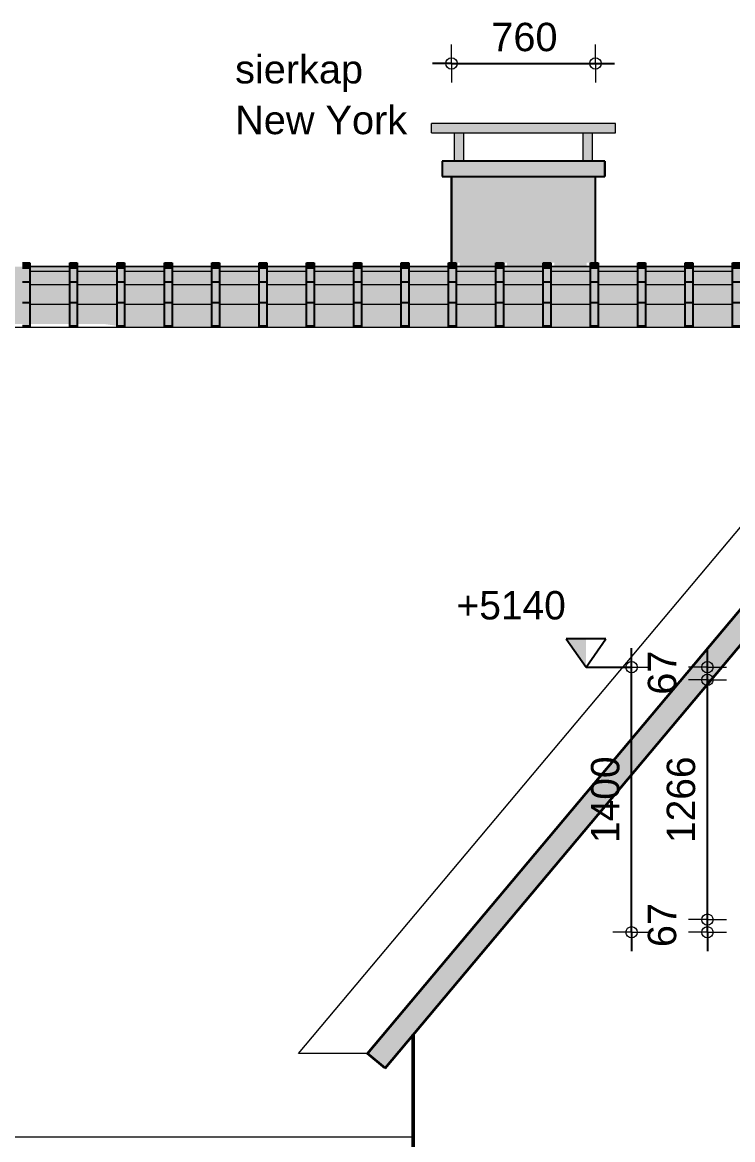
# Model space of a CAD drawing. Header units: millimetres. Extents: x -245 to 49755, y -245 to 41806.
# Drawn here: x 5527 to 7402, y 30835 to 33785 of the extents above; entities that cross this region are included whole.
import ezdxf

# ---------------------------------------------------------------- set-up
doc = ezdxf.new("R2010")
doc.units = ezdxf.units.MM
doc.linetypes.add('PUNKT2_S9', pattern=[1, 0, -1])
doc.layers.add('Standard', color=7, linetype='Continuous', lineweight=25)
doc.styles.add('ARIAL', font='arial.ttf')

msp = doc.modelspace()

# ---------------------------------------------------------------- hatches: boundary and pattern name
at = {"layer": 'Standard', "linetype": 'PUNKT2_S9', "lineweight": 25}
for color, points in [(250, [(8634.2, 33584.9), (6484.8, 31023.5), (6438.9, 31062.1), (8634.2, 33678.3)]), (8, [(5547.4, 33149.8), (5547.4, 33136.9), (5527.4, 33136.9), (5527.4, 33149.8)]), (8, [(5547.4, 33136.9), (5547.4, 33100), (5527.4, 33100), (5527.4, 33136.9)]), (8, [(5672.4, 33149.8), (5672.4, 33136.9), (5652.4, 33136.9), (5652.4, 33149.8)]), (8, [(5672.4, 33136.9), (5672.4, 33100), (5652.4, 33100), (5652.4, 33136.9)]), (8, [(5797.4, 33149.8), (5797.4, 33136.9), (5777.4, 33136.9), (5777.4, 33149.8)]), (8, [(5797.4, 33136.9), (5797.4, 33100), (5777.4, 33100), (5777.4, 33136.9)]), (8, [(5922.4, 33149.8), (5922.4, 33136.9), (5902.4, 33136.9), (5902.4, 33149.8)]), (8, [(5922.4, 33136.9), (5922.4, 33100), (5902.4, 33100), (5902.4, 33136.9)]), (8, [(6047.4, 33149.8), (6047.4, 33136.9), (6027.4, 33136.9), (6027.4, 33149.8)]), (8, [(6047.4, 33136.9), (6047.4, 33100), (6027.4, 33100), (6027.4, 33136.9)]), (8, [(6172.4, 33149.8), (6172.4, 33136.9), (6152.4, 33136.9), (6152.4, 33149.8)]), (8, [(6172.4, 33136.9), (6172.4, 33100), (6152.4, 33100), (6152.4, 33136.9)]), (8, [(6297.4, 33149.8), (6297.4, 33136.9), (6277.4, 33136.9), (6277.4, 33149.8)]), (8, [(6297.4, 33136.9), (6297.4, 33100), (6277.4, 33100), (6277.4, 33136.9)]), (8, [(6422.4, 33149.8), (6422.4, 33136.9), (6402.4, 33136.9), (6402.4, 33149.8)]), (8, [(6422.4, 33136.9), (6422.4, 33100), (6402.4, 33100), (6402.4, 33136.9)]), (8, [(6547.4, 33149.8), (6547.4, 33136.9), (6527.4, 33136.9), (6527.4, 33149.8)]), (8, [(6547.4, 33136.9), (6547.4, 33100), (6527.4, 33100), (6527.4, 33136.9)]), (8, [(6672.4, 33149.8), (6672.4, 33136.9), (6652.4, 33136.9), (6652.4, 33149.8)]), (8, [(6672.4, 33136.9), (6672.4, 33100), (6652.4, 33100), (6652.4, 33136.9)]), (8, [(6797.4, 33149.8), (6797.4, 33136.9), (6777.4, 33136.9), (6777.4, 33149.8)]), (8, [(6797.4, 33136.9), (6797.4, 33100), (6777.4, 33100), (6777.4, 33136.9)]), (8, [(6922.4, 33149.8), (6922.4, 33136.9), (6902.4, 33136.9), (6902.4, 33149.8)]), (8, [(6922.4, 33136.9), (6922.4, 33100), (6902.4, 33100), (6902.4, 33136.9)]), (8, [(7047.4, 33149.8), (7047.4, 33136.9), (7027.4, 33136.9), (7027.4, 33149.8)]), (8, [(7047.4, 33136.9), (7047.4, 33100), (7027.4, 33100), (7027.4, 33136.9)]), (8, [(7172.4, 33149.8), (7172.4, 33136.9), (7152.4, 33136.9), (7152.4, 33149.8)]), (8, [(7172.4, 33136.9), (7172.4, 33100), (7152.4, 33100), (7152.4, 33136.9)]), (8, [(7297.4, 33149.8), (7297.4, 33136.9), (7277.4, 33136.9), (7277.4, 33149.8)]), (8, [(7297.4, 33136.9), (7297.4, 33100), (7277.4, 33100), (7277.4, 33136.9)]), (8, [(7422.4, 33149.8), (7422.4, 33136.9), (7402.4, 33136.9), (7402.4, 33149.8)]), (8, [(7422.4, 33136.9), (7422.4, 33100), (7402.4, 33100), (7402.4, 33136.9)]), (8, [(5547.4, 33100), (5547.4, 33044.9), (5527.4, 33044.9), (5527.4, 33100)]), (8, [(5672.4, 33100), (5672.4, 33044.9), (5652.4, 33044.9), (5652.4, 33100)]), (8, [(5797.4, 33100), (5797.4, 33044.9), (5777.4, 33044.9), (5777.4, 33100)]), (8, [(5922.4, 33100), (5922.4, 33044.9), (5902.4, 33044.9), (5902.4, 33100)]), (8, [(6047.4, 33100), (6047.4, 33044.9), (6027.4, 33044.9), (6027.4, 33100)]), (8, [(6172.4, 33100), (6172.4, 33044.9), (6152.4, 33044.9), (6152.4, 33100)]), (8, [(6297.4, 33100), (6297.4, 33044.9), (6277.4, 33044.9), (6277.4, 33100)]), (8, [(6422.4, 33100), (6422.4, 33044.9), (6402.4, 33044.9), (6402.4, 33100)]), (8, [(6547.4, 33100), (6547.4, 33044.9), (6527.4, 33044.9), (6527.4, 33100)]), (8, [(6672.4, 33100), (6672.4, 33044.9), (6652.4, 33044.9), (6652.4, 33100)]), (8, [(6797.4, 33100), (6797.4, 33044.9), (6777.4, 33044.9), (6777.4, 33100)]), (8, [(6922.4, 33100), (6922.4, 33044.9), (6902.4, 33044.9), (6902.4, 33100)]), (8, [(7047.4, 33100), (7047.4, 33044.9), (7027.4, 33044.9), (7027.4, 33100)]), (8, [(7172.4, 33100), (7172.4, 33044.9), (7152.4, 33044.9), (7152.4, 33100)]), (8, [(7297.4, 33100), (7297.4, 33044.9), (7277.4, 33044.9), (7277.4, 33100)]), (8, [(7422.4, 33100), (7422.4, 33044.9), (7402.4, 33044.9), (7402.4, 33100)]), (8, [(5547.4, 33044.9), (5547.4, 32983.6), (5527.4, 32983.6), (5527.4, 33044.9)]), (8, [(5672.4, 33044.9), (5672.4, 32983.6), (5652.4, 32983.6), (5652.4, 33044.9)]), (8, [(5797.4, 33044.9), (5797.4, 32983.6), (5777.4, 32983.6), (5777.4, 33044.9)]), (8, [(5922.4, 33044.9), (5922.4, 32983.6), (5902.4, 32983.6), (5902.4, 33044.9)]), (8, [(6047.4, 33044.9), (6047.4, 32983.6), (6027.4, 32983.6), (6027.4, 33044.9)]), (8, [(6172.4, 33044.9), (6172.4, 32983.6), (6152.4, 32983.6), (6152.4, 33044.9)]), (8, [(6297.4, 33044.9), (6297.4, 32983.6), (6277.4, 32983.6), (6277.4, 33044.9)]), (8, [(6422.4, 33044.9), (6422.4, 32983.6), (6402.4, 32983.6), (6402.4, 33044.9)]), (8, [(6547.4, 33044.9), (6547.4, 32983.6), (6527.4, 32983.6), (6527.4, 33044.9)]), (8, [(6672.4, 33044.9), (6672.4, 32983.6), (6652.4, 32983.6), (6652.4, 33044.9)]), (8, [(6797.4, 33044.9), (6797.4, 32983.6), (6777.4, 32983.6), (6777.4, 33044.9)]), (8, [(6922.4, 33044.9), (6922.4, 32983.6), (6902.4, 32983.6), (6902.4, 33044.9)]), (8, [(7047.4, 33044.9), (7047.4, 32983.6), (7027.4, 32983.6), (7027.4, 33044.9)]), (8, [(7172.4, 33044.9), (7172.4, 32983.6), (7152.4, 32983.6), (7152.4, 33044.9)]), (8, [(7297.4, 33044.9), (7297.4, 32983.6), (7277.4, 32983.6), (7277.4, 33044.9)]), (8, [(7422.4, 33044.9), (7422.4, 32983.6), (7402.4, 32983.6), (7402.4, 33044.9)])]:
    msp.add_hatch(color=color, dxfattribs=at).paths.add_polyline_path(points, flags=16)
at = {"layer": 'Standard', "linetype": 'PUNKT2_S9', "lineweight": -3}
for color, points in [(250, [(6607.7, 33518.1), (6607.7, 33493.1), (7092.7, 33493.1), (7092.7, 33518.1)]), (250, [(6667.7, 33493.1), (6667.7, 33418.1), (6668.9, 33418.1), (6668.9, 33493.1)]), (250, [(6668.9, 33493.1), (6668.9, 33418.1), (6671.2, 33418.1), (6671.2, 33493.1)]), (250, [(6671.2, 33493.1), (6671.2, 33418.1), (6674.4, 33418.1), (6674.4, 33493.1)]), (250, [(6674.4, 33493.1), (6674.4, 33418.1), (6678.1, 33418.1), (6678.1, 33493.1)]), (250, [(6678.1, 33493.1), (6678.1, 33418.1), (6682.1, 33418.1), (6682.1, 33493.1)]), (250, [(6682.1, 33493.1), (6682.1, 33418.1), (6685.8, 33418.1), (6685.8, 33493.1)]), (0, [(6685.8, 33493.1), (6685.8, 33418.1), (6689, 33418.1), (6689, 33493.1)]), (0, [(6689, 33493.1), (6689, 33418.1), (6691.3, 33418.1), (6691.3, 33493.1)]), (0, [(6691.3, 33493.1), (6691.3, 33418.1), (6692.6, 33418.1), (6692.6, 33493.1)]), (250, [(7007.8, 33493.1), (7007.8, 33418.1), (7009, 33418.1), (7009, 33493.1)]), (250, [(7009, 33493.1), (7009, 33418.1), (7011.3, 33418.1), (7011.3, 33493.1)]), (250, [(7011.3, 33493.1), (7011.3, 33418.1), (7014.5, 33418.1), (7014.5, 33493.1)]), (250, [(7014.5, 33493.1), (7014.5, 33418.1), (7018.2, 33418.1), (7018.2, 33493.1)]), (250, [(7018.2, 33493.1), (7018.2, 33418.1), (7022.2, 33418.1), (7022.2, 33493.1)]), (250, [(7022.2, 33493.1), (7022.2, 33418.1), (7025.9, 33418.1), (7025.9, 33493.1)]), (0, [(7025.9, 33493.1), (7025.9, 33418.1), (7029.1, 33418.1), (7029.1, 33493.1)]), (0, [(7029.1, 33493.1), (7029.1, 33418.1), (7031.4, 33418.1), (7031.4, 33493.1)]), (0, [(7031.4, 33493.1), (7031.4, 33418.1), (7032.7, 33418.1), (7032.7, 33493.1)]), (7, [(7015.3, 32082.1), (7015.3, 32157.1), (6962.8, 32157.1)])]:
    msp.add_hatch(color=color, dxfattribs=at).paths.add_polyline_path(points)
at = {"layer": 'Standard', "linetype": 'PUNKT2_S9', "lineweight": 25}
for color, points in [(250, [(6635.2, 33378.1), (7065.2, 33378.1), (7065.2, 33418.1), (6635.2, 33418.1)]), (251, [(6682, 33139.8), (6787, 33139.8), (6787, 33149.8), (6807, 33149.8), (6807, 33139.8), (6912, 33139.8), (6912, 33149.8), (6932, 33149.8), (6932, 33139.8), (7017, 33139.8), (7017, 33149.8), (7037, 33149.8), (7037, 33139.8), (7040.2, 33139.8), (7040.2, 33412.6), (6660.2, 33412.6), (6660.2, 33139.8), (6662, 33139.8), (6662, 33149.8), (6682, 33149.8)])]:
    msp.add_hatch(color=color, dxfattribs=at).paths.add_polyline_path(points)
h = msp.add_hatch(color=250, dxfattribs=at)
h.paths.add_polyline_path([(3757.2, 33127.6), (3890.6, 33127.6), (3890.6, 33139.8), (3757.2, 33139.8)])
h.paths.add_polyline_path([(3910.6, 33127.6), (4027.4, 33127.6), (4027.4, 33139.8), (3910.6, 33139.8)])
h.paths.add_polyline_path([(4047.4, 33127.6), (4152.4, 33127.6), (4152.4, 33139.8), (4047.4, 33139.8)])
h.paths.add_polyline_path([(4172.4, 33127.6), (4277.4, 33127.6), (4277.4, 33139.8), (4172.4, 33139.8)])
h.paths.add_polyline_path([(4297.4, 33127.6), (4402.4, 33127.6), (4402.4, 33139.8), (4297.4, 33139.8)])
h.paths.add_polyline_path([(4422.4, 33127.6), (4527.4, 33127.6), (4527.4, 33139.8), (4422.4, 33139.8)])
h.paths.add_polyline_path([(4547.4, 33127.6), (4652.4, 33127.6), (4652.4, 33139.8), (4547.4, 33139.8)])
h.paths.add_polyline_path([(4672.4, 33127.6), (4777.4, 33127.6), (4777.4, 33139.8), (4672.4, 33139.8)])
h.paths.add_polyline_path([(4797.4, 33127.6), (4902.4, 33127.6), (4902.4, 33139.8), (4797.4, 33139.8)])
h.paths.add_polyline_path([(4922.4, 33127.6), (5027.4, 33127.6), (5027.4, 33139.8), (4922.4, 33139.8)])
h.paths.add_polyline_path([(5047.4, 33127.6), (5152.4, 33127.6), (5152.4, 33139.8), (5047.4, 33139.8)])
h.paths.add_polyline_path([(5172.4, 33127.6), (5277.4, 33127.6), (5277.4, 33139.8), (5172.4, 33139.8)])
h.paths.add_polyline_path([(5297.4, 33127.6), (5402.4, 33127.6), (5402.4, 33139.8), (5297.4, 33139.8)])
h.paths.add_polyline_path([(5422.4, 33127.6), (5527.4, 33127.6), (5527.4, 33139.8), (5422.4, 33139.8)])
h.paths.add_polyline_path([(5547.4, 33127.6), (5652.4, 33127.6), (5652.4, 33139.8), (5547.4, 33139.8)])
h.paths.add_polyline_path([(5672.4, 33127.6), (5777.4, 33127.6), (5777.4, 33139.8), (5672.4, 33139.8)])
h.paths.add_polyline_path([(5797.4, 33127.6), (5902.4, 33127.6), (5902.4, 33139.8), (5797.4, 33139.8)])
h.paths.add_polyline_path([(5922.4, 33127.6), (6027.4, 33127.6), (6027.4, 33139.8), (5922.4, 33139.8)])
h.paths.add_polyline_path([(6047.4, 33127.6), (6152.4, 33127.6), (6152.4, 33139.8), (6047.4, 33139.8)])
h.paths.add_polyline_path([(6172.4, 33127.6), (6277.4, 33127.6), (6277.4, 33139.8), (6172.4, 33139.8)])
h.paths.add_polyline_path([(6297.4, 33127.6), (6402.4, 33127.6), (6402.4, 33139.8), (6297.4, 33139.8)])
h.paths.add_polyline_path([(6422.4, 33127.6), (6527.4, 33127.6), (6527.4, 33139.8), (6422.4, 33139.8)])
h.paths.add_polyline_path([(6547.4, 33127.6), (6652.4, 33127.6), (6652.4, 33139.8), (6547.4, 33139.8)])
h.paths.add_polyline_path([(6672.4, 33127.6), (6777.4, 33127.6), (6777.4, 33139.8), (6672.4, 33139.8)])
h.paths.add_polyline_path([(6797.4, 33127.6), (6902.4, 33127.6), (6902.4, 33139.8), (6797.4, 33139.8)])
h.paths.add_polyline_path([(6922.4, 33127.6), (7027.4, 33127.6), (7027.4, 33139.8), (6922.4, 33139.8)])
h.paths.add_polyline_path([(7047.4, 33127.6), (7152.4, 33127.6), (7152.4, 33139.8), (7047.4, 33139.8)])
h.paths.add_polyline_path([(7172.4, 33127.6), (7277.4, 33127.6), (7277.4, 33139.8), (7172.4, 33139.8)])
h.paths.add_polyline_path([(7297.4, 33127.6), (7402.4, 33127.6), (7402.4, 33139.8), (7297.4, 33139.8)])
h.paths.add_polyline_path([(7422.4, 33127.6), (7527.4, 33127.6), (7527.4, 33139.8), (7422.4, 33139.8)])
h.paths.add_polyline_path([(7547.4, 33127.6), (7652.4, 33127.6), (7652.4, 33139.8), (7547.4, 33139.8)])
h.paths.add_polyline_path([(7672.4, 33127.6), (7777.4, 33127.6), (7777.4, 33139.8), (7672.4, 33139.8)])
h.paths.add_polyline_path([(7797.4, 33127.6), (7902.4, 33127.6), (7902.4, 33139.8), (7797.4, 33139.8)])
h.paths.add_polyline_path([(7922.4, 33127.6), (7989.3, 33127.6), (7999.6, 33139.8), (7922.4, 33139.8)])
h = msp.add_hatch(color=250, dxfattribs=at)
h.paths.add_polyline_path([(3757.2, 33092.9), (3890.6, 33092.9), (3890.6, 33127.6), (3757.2, 33127.6)])
h.paths.add_polyline_path([(3910.6, 33127.6), (3910.6, 33092.9), (4027.4, 33092.9), (4027.4, 33127.6)])
h.paths.add_polyline_path([(4152.4, 33127.6), (4047.4, 33127.6), (4047.4, 33092.9), (4152.4, 33092.9)])
h.paths.add_polyline_path([(4172.4, 33127.6), (4172.4, 33092.9), (4277.4, 33092.9), (4277.4, 33127.6)])
h.paths.add_polyline_path([(5527.4, 33127.6), (5422.4, 33127.6), (5422.4, 33092.9), (5527.4, 33092.9)])
h.paths.add_polyline_path([(5402.4, 33127.6), (5297.4, 33127.6), (5297.4, 33092.9), (5402.4, 33092.9)])
h.paths.add_polyline_path([(5277.4, 33127.6), (5172.4, 33127.6), (5172.4, 33092.9), (5277.4, 33092.9)])
h.paths.add_polyline_path([(5152.4, 33127.6), (5047.4, 33127.6), (5047.4, 33092.9), (5152.4, 33092.9)])
h.paths.add_polyline_path([(5027.4, 33127.6), (4922.4, 33127.6), (4922.4, 33092.9), (5027.4, 33092.9)])
h.paths.add_polyline_path([(4902.4, 33127.6), (4797.4, 33127.6), (4797.4, 33092.9), (4902.4, 33092.9)])
h.paths.add_polyline_path([(4777.4, 33127.6), (4672.4, 33127.6), (4672.4, 33092.9), (4777.4, 33092.9)])
h.paths.add_polyline_path([(4652.4, 33127.6), (4547.4, 33127.6), (4547.4, 33092.9), (4652.4, 33092.9)])
h.paths.add_polyline_path([(4527.4, 33127.6), (4422.4, 33127.6), (4422.4, 33092.9), (4527.4, 33092.9)])
h.paths.add_polyline_path([(4402.4, 33127.6), (4297.4, 33127.6), (4297.4, 33092.9), (4402.4, 33092.9)])
h.paths.add_polyline_path([(5652.4, 33127.6), (5547.4, 33127.6), (5547.4, 33092.9), (5652.4, 33092.9)])
h.paths.add_polyline_path([(6797.4, 33127.6), (6797.4, 33092.9), (6902.4, 33092.9), (6902.4, 33127.6)])
h.paths.add_polyline_path([(6777.4, 33127.6), (6672.4, 33127.6), (6672.4, 33092.9), (6777.4, 33092.9)])
h.paths.add_polyline_path([(6652.4, 33127.6), (6547.4, 33127.6), (6547.4, 33092.9), (6652.4, 33092.9)])
h.paths.add_polyline_path([(6527.4, 33127.6), (6422.4, 33127.6), (6422.4, 33092.9), (6527.4, 33092.9)])
h.paths.add_polyline_path([(6402.4, 33127.6), (6297.4, 33127.6), (6297.4, 33092.9), (6402.4, 33092.9)])
h.paths.add_polyline_path([(6277.4, 33127.6), (6172.4, 33127.6), (6172.4, 33092.9), (6277.4, 33092.9)])
h.paths.add_polyline_path([(6152.4, 33127.6), (6047.4, 33127.6), (6047.4, 33092.9), (6152.4, 33092.9)])
h.paths.add_polyline_path([(6027.4, 33127.6), (5922.4, 33127.6), (5922.4, 33092.9), (6027.4, 33092.9)])
h.paths.add_polyline_path([(5902.4, 33127.6), (5797.4, 33127.6), (5797.4, 33092.9), (5902.4, 33092.9)])
h.paths.add_polyline_path([(5777.4, 33127.6), (5672.4, 33127.6), (5672.4, 33092.9), (5777.4, 33092.9)])
h.paths.add_polyline_path([(6922.4, 33127.6), (6922.4, 33092.9), (7027.4, 33092.9), (7027.4, 33127.6)])
h.paths.add_polyline_path([(7989.3, 33127.6), (7922.4, 33127.6), (7922.4, 33092.9), (7960.2, 33092.9)])
h.paths.add_polyline_path([(7902.4, 33127.6), (7797.4, 33127.6), (7797.4, 33092.9), (7902.4, 33092.9)])
h.paths.add_polyline_path([(7777.4, 33127.6), (7672.4, 33127.6), (7672.4, 33092.9), (7777.4, 33092.9)])
h.paths.add_polyline_path([(7652.4, 33127.6), (7547.4, 33127.6), (7547.4, 33092.9), (7652.4, 33092.9)])
h.paths.add_polyline_path([(7527.4, 33127.6), (7422.4, 33127.6), (7422.4, 33092.9), (7527.4, 33092.9)])
h.paths.add_polyline_path([(7402.4, 33127.6), (7297.4, 33127.6), (7297.4, 33092.9), (7402.4, 33092.9)])
h.paths.add_polyline_path([(7277.4, 33127.6), (7172.4, 33127.6), (7172.4, 33092.9), (7277.4, 33092.9)])
h.paths.add_polyline_path([(7152.4, 33127.6), (7047.4, 33127.6), (7047.4, 33092.9), (7152.4, 33092.9)])
h = msp.add_hatch(color=250, dxfattribs=at)
h.paths.add_polyline_path([(3757.2, 33041), (3890.6, 33041), (3890.6, 33092.9), (3757.2, 33092.9)])
h.paths.add_polyline_path([(3910.6, 33041), (4027.4, 33041), (4027.4, 33092.9), (3910.6, 33092.9)])
h.paths.add_polyline_path([(4047.4, 33041), (4152.4, 33041), (4152.4, 33092.9), (4047.4, 33092.9)])
h.paths.add_polyline_path([(4172.4, 33041), (4277.4, 33041), (4277.4, 33092.9), (4172.4, 33092.9)])
h.paths.add_polyline_path([(4297.4, 33041), (4402.4, 33041), (4402.4, 33092.9), (4297.4, 33092.9)])
h.paths.add_polyline_path([(4422.4, 33041), (4527.4, 33041), (4527.4, 33092.9), (4422.4, 33092.9)])
h.paths.add_polyline_path([(4547.4, 33041), (4652.4, 33041), (4652.4, 33092.9), (4547.4, 33092.9)])
h.paths.add_polyline_path([(4672.4, 33041), (4777.4, 33041), (4777.4, 33092.9), (4672.4, 33092.9)])
h.paths.add_polyline_path([(4797.4, 33041), (4902.4, 33041), (4902.4, 33092.9), (4797.4, 33092.9)])
h.paths.add_polyline_path([(4922.4, 33041), (5027.4, 33041), (5027.4, 33092.9), (4922.4, 33092.9)])
h.paths.add_polyline_path([(5047.4, 33041), (5152.4, 33041), (5152.4, 33092.9), (5047.4, 33092.9)])
h.paths.add_polyline_path([(5172.4, 33041), (5277.4, 33041), (5277.4, 33092.9), (5172.4, 33092.9)])
h.paths.add_polyline_path([(5297.4, 33041), (5402.4, 33041), (5402.4, 33092.9), (5297.4, 33092.9)])
h.paths.add_polyline_path([(5422.4, 33041), (5527.4, 33041), (5527.4, 33092.9), (5422.4, 33092.9)])
h.paths.add_polyline_path([(5547.4, 33041), (5652.4, 33041), (5652.4, 33092.9), (5547.4, 33092.9)])
h.paths.add_polyline_path([(5672.4, 33041), (5777.4, 33041), (5777.4, 33092.9), (5672.4, 33092.9)])
h.paths.add_polyline_path([(5797.4, 33041), (5902.4, 33041), (5902.4, 33092.9), (5797.4, 33092.9)])
h.paths.add_polyline_path([(5922.4, 33041), (6027.4, 33041), (6027.4, 33092.9), (5922.4, 33092.9)])
h.paths.add_polyline_path([(6047.4, 33041), (6152.4, 33041), (6152.4, 33092.9), (6047.4, 33092.9)])
h.paths.add_polyline_path([(6172.4, 33041), (6277.4, 33041), (6277.4, 33092.9), (6172.4, 33092.9)])
h.paths.add_polyline_path([(6297.4, 33041), (6402.4, 33041), (6402.4, 33092.9), (6297.4, 33092.9)])
h.paths.add_polyline_path([(6422.4, 33041), (6527.4, 33041), (6527.4, 33092.9), (6422.4, 33092.9)])
h.paths.add_polyline_path([(6547.4, 33041), (6652.4, 33041), (6652.4, 33092.9), (6547.4, 33092.9)])
h.paths.add_polyline_path([(6672.4, 33041), (6777.4, 33041), (6777.4, 33092.9), (6672.4, 33092.9)])
h.paths.add_polyline_path([(6797.4, 33041), (6902.4, 33041), (6902.4, 33092.9), (6797.4, 33092.9)])
h.paths.add_polyline_path([(6922.4, 33041), (7027.4, 33041), (7027.4, 33092.9), (6922.4, 33092.9)])
h.paths.add_polyline_path([(7047.4, 33041), (7152.4, 33041), (7152.4, 33092.9), (7047.4, 33092.9)])
h.paths.add_polyline_path([(7172.4, 33041), (7277.4, 33041), (7277.4, 33092.9), (7172.4, 33092.9)])
h.paths.add_polyline_path([(7297.4, 33041), (7402.4, 33041), (7402.4, 33092.9), (7297.4, 33092.9)])
h.paths.add_polyline_path([(7422.4, 33041), (7527.4, 33041), (7527.4, 33092.9), (7422.4, 33092.9)])
h.paths.add_polyline_path([(7547.4, 33041), (7652.4, 33041), (7652.4, 33092.9), (7547.4, 33092.9)])
h.paths.add_polyline_path([(7672.4, 33041), (7777.4, 33041), (7777.4, 33092.9), (7672.4, 33092.9)])
h.paths.add_polyline_path([(7797.4, 33041), (7902.4, 33041), (7902.4, 33092.9), (7797.4, 33092.9)])
h.paths.add_polyline_path([(7922.4, 33092.9), (7922.4, 33047.8), (7960.2, 33092.9)])
h = msp.add_hatch(color=250, dxfattribs=at)
h.paths.add_polyline_path([(3757.2, 32979.8), (4674.2, 32979.8), (4678.9, 32982.1), (4681, 32982.4), (4717.8, 32988), (4777.4, 32988), (4777.4, 33041), (4672.4, 33041), (4672.4, 32983.6), (4652.4, 32983.6), (4652.4, 33041), (4547.4, 33041), (4547.4, 32983.6), (4527.4, 32983.6), (4527.4, 33041), (4422.4, 33041), (4422.4, 32983.6), (4402.4, 32983.6), (4402.4, 33041), (4297.4, 33041), (4297.4, 32983.6), (4277.4, 32983.6), (4277.4, 33041), (4172.4, 33041), (4172.4, 32983.6), (4152.4, 32983.6), (4152.4, 33041), (4047.4, 33041), (4047.4, 32983.6), (4027.4, 32983.6), (4027.4, 33041), (3910.6, 33041), (3910.6, 32983.6), (3890.6, 32983.6), (3890.6, 33041), (3757.2, 33041)])
h.paths.add_polyline_path([(5527.4, 33041), (5422.4, 33041), (5422.4, 32988), (5527.4, 32988)])
h.paths.add_polyline_path([(5402.4, 32988), (5402.4, 33041), (5297.4, 33041), (5297.4, 32988)])
h.paths.add_polyline_path([(5172.4, 32988), (5277.4, 32988), (5277.4, 33041), (5172.4, 33041)])
h.paths.add_polyline_path([(5152.4, 32988), (5152.4, 33041), (5047.4, 33041), (5047.4, 32988)])
h.paths.add_polyline_path([(4922.4, 32988), (5027.4, 32988), (5027.4, 33041), (4922.4, 33041)])
h.paths.add_polyline_path([(4902.4, 32988), (4902.4, 33041), (4797.4, 33041), (4797.4, 32988)])
h.paths.add_polyline_path([(5652.4, 33041), (5547.4, 33041), (5547.4, 32988), (5652.4, 32988)])
h.paths.add_polyline_path([(6797.4, 33041), (6797.4, 32983.6), (6777.4, 32983.6), (6777.4, 33041), (6672.4, 33041), (6672.4, 32983.6), (6652.4, 32983.6), (6652.4, 33041), (6547.4, 33041), (6547.4, 32983.6), (6527.4, 32983.6), (6527.4, 33041), (6422.4, 33041), (6422.4, 32983.6), (6402.4, 32983.6), (6402.4, 33041), (6297.4, 33041), (6297.4, 32983.6), (6277.4, 32983.6), (6277.4, 33041), (6172.4, 33041), (6172.4, 32983.6), (6152.4, 32983.6), (6152.4, 33041), (6047.4, 33041), (6047.4, 32983.6), (6027.4, 32983.6), (6027.4, 33041), (5922.4, 33041), (5922.4, 32983.6), (5902.4, 32983.6), (5902.4, 33041), (5797.4, 33041), (5797.4, 32983.6), (5777.4, 32983.6), (5777.4, 33041), (5672.4, 33041), (5672.4, 32988), (5746.1, 32988), (5748.4, 32987.7), (5784.9, 32982.1), (5786.9, 32981.1), (5789.6, 32979.8), (7865.3, 32979.8), (7902.4, 33024), (7902.4, 33041), (7797.4, 33041), (7797.4, 32983.6), (7777.4, 32983.6), (7777.4, 33041), (7672.4, 33041), (7672.4, 32983.6), (7652.4, 32983.6), (7652.4, 33041), (7547.4, 33041), (7547.4, 32983.6), (7527.4, 32983.6), (7527.4, 33041), (7422.4, 33041), (7422.4, 32983.6), (7402.4, 32983.6), (7402.4, 33041), (7297.4, 33041), (7297.4, 32983.6), (7277.4, 32983.6), (7277.4, 33041), (7172.4, 33041), (7172.4, 32983.6), (7152.4, 32983.6), (7152.4, 33041), (7047.4, 33041), (7047.4, 32983.6), (7027.4, 32983.6), (7027.4, 33041), (6922.4, 33041), (6922.4, 32983.6), (6902.4, 32983.6), (6902.4, 33041)])

# ---------------------------------------------------------------- linework, layer by layer
at = {"layer": 'Standard', "color": 253, "linetype": 'Continuous', "lineweight": 18}
for p, q in [((6256.1, 31062.1), (8499.9, 33736.1)), ((6438.9, 31062.1), (8634.2, 33678.3)), ((5652.4, 33139.8), (5547.4, 33139.8)), ((5652.4, 33139.8), (5547.4, 33139.8)), ((5777.4, 33139.8), (5672.4, 33139.8)), ((5777.4, 33139.8), (5672.4, 33139.8)), ((5902.4, 33139.8), (5797.4, 33139.8)), ((5902.4, 33139.8), (5797.4, 33139.8)), ((6027.4, 33139.8), (5922.4, 33139.8)), ((6027.4, 33139.8), (5922.4, 33139.8)), ((6152.4, 33139.8), (6047.4, 33139.8)), ((6152.4, 33139.8), (6047.4, 33139.8)), ((6277.4, 33139.8), (6172.4, 33139.8)), ((6277.4, 33139.8), (6172.4, 33139.8)), ((6402.4, 33139.8), (6297.4, 33139.8)), ((6402.4, 33139.8), (6297.4, 33139.8)), ((6527.4, 33139.8), (6422.4, 33139.8)), ((6527.4, 33139.8), (6422.4, 33139.8)), ((6652.4, 33139.8), (6547.4, 33139.8)), ((6652.4, 33139.8), (6547.4, 33139.8)), ((6777.4, 33139.8), (6672.4, 33139.8)), ((6777.4, 33139.8), (6672.4, 33139.8)), ((6902.4, 33139.8), (6797.4, 33139.8)), ((6902.4, 33139.8), (6797.4, 33139.8)), ((7027.4, 33139.8), (6922.4, 33139.8)), ((7027.4, 33139.8), (6922.4, 33139.8)), ((7152.4, 33139.8), (7047.4, 33139.8)), ((7152.4, 33139.8), (7047.4, 33139.8)), ((7277.4, 33139.8), (7172.4, 33139.8)), ((7277.4, 33139.8), (7172.4, 33139.8)), ((7402.4, 33139.8), (7297.4, 33139.8)), ((7402.4, 33139.8), (7297.4, 33139.8)), ((6438.9, 31062.1), (6256.1, 31062.1)), ((3585.8, 30842.1), (6559.2, 30842.1))]:
    msp.add_line(p, q, dxfattribs=at)
at = {"layer": 'Standard', "color": 7, "linetype": 'Continuous', "lineweight": 18}
for p, q in [((6660.2, 33676.3), (6660.2, 33726.3)), ((7040.2, 33676.3), (7040.2, 33726.3)), ((6660.2, 33676.3), (6660.2, 33626.3)), ((7040.2, 33676.3), (7040.2, 33626.3)), ((7135.7, 32082.1), (7085.7, 32082.1)), ((7135.7, 32082.1), (7185.7, 32082.1)), ((7335.7, 32082.1), (7285.7, 32082.1)), ((7335.7, 32082.1), (7385.7, 32082.1)), ((7335.7, 32048.6), (7285.7, 32048.6)), ((7335.7, 32048.6), (7385.7, 32048.6)), ((7335.7, 31415.6), (7285.7, 31415.6)), ((7335.7, 31415.6), (7385.7, 31415.6)), ((7135.7, 31382.1), (7085.7, 31382.1)), ((7135.7, 31382.1), (7185.7, 31382.1)), ((7335.7, 31382.1), (7285.7, 31382.1)), ((7335.7, 31382.1), (7385.7, 31382.1))]:
    msp.add_line(p, q, dxfattribs=at)
at = {"layer": 'Standard', "color": 255, "linetype": 'Continuous', "lineweight": 35}
for p, q in [((6438.9, 31062.1), (8634.2, 33678.3)), ((6484.8, 31023.5), (8634.2, 33584.9)), ((6484.8, 31023.5), (6438.9, 31062.1))]:
    msp.add_line(p, q, dxfattribs=at)
at = {"layer": 'Standard', "color": 30, "linetype": 'Continuous', "lineweight": -3}
for p, q in [((6660.2, 33676.3), (6610.2, 33676.3)), ((6660.2, 33676.3), (6701.5, 33676.3)), ((6701.5, 33676.3), (7040.2, 33676.3)), ((7040.2, 33676.3), (7090.2, 33676.3)), ((7135.7, 32082.1), (7135.7, 32132.1)), ((7335.7, 32082.1), (7335.7, 32132.1)), ((7135.7, 31382.1), (7135.7, 32082.1)), ((7335.7, 32048.6), (7335.7, 32082.1)), ((7335.7, 31415.6), (7335.7, 32048.6)), ((7335.7, 31382.1), (7335.7, 31415.6)), ((7135.7, 31382.1), (7135.7, 31332.1)), ((7335.7, 31382.1), (7335.7, 31332.1))]:
    msp.add_line(p, q, dxfattribs=at)
at = {"layer": 'Standard', "color": 59, "linetype": 'Continuous', "lineweight": 18}
for p, q in [((6607.7, 33493.1), (6607.7, 33518.1)), ((7092.7, 33518.1), (6607.7, 33518.1)), ((7092.7, 33493.1), (7092.7, 33518.1)), ((6607.7, 33493.1), (7092.7, 33493.1)), ((6667.7, 33418.1), (6667.7, 33493.1)), ((6692.6, 33418.1), (6692.6, 33493.1)), ((7007.8, 33418.1), (7007.8, 33493.1)), ((7032.7, 33418.1), (7032.7, 33493.1))]:
    msp.add_line(p, q, dxfattribs=at)
at = {"layer": 'Standard', "color": 96, "linetype": 'Continuous', "lineweight": -3}
for p, q in [((6635.2, 33418.1), (6635.2, 33378.1)), ((7065.2, 33418.1), (6635.2, 33418.1)), ((7065.2, 33378.1), (7065.2, 33418.1)), ((6635.2, 33378.1), (7040.2, 33378.1)), ((6660.2, 33378.1), (6660.2, 33139.8)), ((7040.2, 33378.1), (7065.2, 33378.1)), ((7040.2, 33139.8), (7040.2, 33378.1))]:
    msp.add_line(p, q, dxfattribs=at)
at = {"layer": 'Standard', "color": 59, "linetype": 'Continuous', "lineweight": 25}
for p, q in [((6635.2, 33418.1), (6635.2, 33378.1)), ((7065.2, 33418.1), (6635.2, 33418.1)), ((7065.2, 33418.1), (7065.2, 33378.1)), ((6635.2, 33378.1), (7065.2, 33378.1))]:
    msp.add_line(p, q, dxfattribs=at)
at = {"layer": 'Standard', "color": 26, "linetype": 'Continuous', "lineweight": 25}
for p, q in [((6660.2, 33139.8), (6660.2, 33378.1)), ((7040.2, 33139.8), (7040.2, 33378.1))]:
    msp.add_line(p, q, dxfattribs=at)
at = {"layer": 'Standard', "color": 252, "linetype": 'Continuous', "lineweight": -3}
for p, q in [((5527.4, 33149.8), (5547.4, 33149.8)), ((5527.4, 33136.9), (5547.4, 33136.9)), ((5547.4, 33149.8), (5547.4, 33136.9)), ((5547.4, 33136.9), (5547.4, 33100)), ((5652.4, 33136.9), (5652.4, 33149.8)), ((5652.4, 33149.8), (5672.4, 33149.8)), ((5652.4, 33100), (5652.4, 33136.9)), ((5652.4, 33136.9), (5672.4, 33136.9)), ((5672.4, 33149.8), (5672.4, 33136.9)), ((5672.4, 33136.9), (5672.4, 33100)), ((5777.4, 33136.9), (5777.4, 33149.8)), ((5777.4, 33149.8), (5797.4, 33149.8)), ((5777.4, 33100), (5777.4, 33136.9)), ((5777.4, 33136.9), (5797.4, 33136.9)), ((5797.4, 33149.8), (5797.4, 33136.9)), ((5797.4, 33136.9), (5797.4, 33100)), ((5902.4, 33136.9), (5902.4, 33149.8)), ((5902.4, 33149.8), (5922.4, 33149.8)), ((5902.4, 33100), (5902.4, 33136.9)), ((5902.4, 33136.9), (5922.4, 33136.9)), ((5922.4, 33149.8), (5922.4, 33136.9)), ((5922.4, 33136.9), (5922.4, 33100)), ((6027.4, 33136.9), (6027.4, 33149.8)), ((6027.4, 33149.8), (6047.4, 33149.8)), ((6027.4, 33100), (6027.4, 33136.9)), ((6027.4, 33136.9), (6047.4, 33136.9)), ((6047.4, 33149.8), (6047.4, 33136.9)), ((6047.4, 33136.9), (6047.4, 33100)), ((6152.4, 33136.9), (6152.4, 33149.8)), ((6152.4, 33149.8), (6172.4, 33149.8)), ((6152.4, 33100), (6152.4, 33136.9)), ((6152.4, 33136.9), (6172.4, 33136.9)), ((6172.4, 33149.8), (6172.4, 33136.9)), ((6172.4, 33136.9), (6172.4, 33100)), ((6277.4, 33136.9), (6277.4, 33149.8)), ((6277.4, 33149.8), (6297.4, 33149.8)), ((6277.4, 33100), (6277.4, 33136.9)), ((6277.4, 33136.9), (6297.4, 33136.9)), ((6297.4, 33149.8), (6297.4, 33136.9)), ((6297.4, 33136.9), (6297.4, 33100)), ((6402.4, 33136.9), (6402.4, 33149.8)), ((6402.4, 33149.8), (6422.4, 33149.8)), ((6402.4, 33100), (6402.4, 33136.9)), ((6402.4, 33136.9), (6422.4, 33136.9)), ((6422.4, 33149.8), (6422.4, 33136.9)), ((6422.4, 33136.9), (6422.4, 33100)), ((6527.4, 33136.9), (6527.4, 33149.8)), ((6527.4, 33149.8), (6547.4, 33149.8)), ((6527.4, 33100), (6527.4, 33136.9)), ((6527.4, 33136.9), (6547.4, 33136.9)), ((6547.4, 33149.8), (6547.4, 33136.9)), ((6547.4, 33136.9), (6547.4, 33100)), ((6652.4, 33136.9), (6652.4, 33149.8)), ((6652.4, 33149.8), (6672.4, 33149.8)), ((6652.4, 33100), (6652.4, 33136.9)), ((6652.4, 33136.9), (6672.4, 33136.9)), ((6672.4, 33149.8), (6672.4, 33136.9)), ((6672.4, 33136.9), (6672.4, 33100)), ((6777.4, 33136.9), (6777.4, 33149.8)), ((6777.4, 33149.8), (6797.4, 33149.8)), ((6777.4, 33100), (6777.4, 33136.9)), ((6777.4, 33136.9), (6797.4, 33136.9)), ((6797.4, 33149.8), (6797.4, 33136.9)), ((6797.4, 33136.9), (6797.4, 33100)), ((6902.4, 33136.9), (6902.4, 33149.8)), ((6902.4, 33149.8), (6922.4, 33149.8)), ((6902.4, 33100), (6902.4, 33136.9)), ((6902.4, 33136.9), (6922.4, 33136.9)), ((6922.4, 33149.8), (6922.4, 33136.9)), ((6922.4, 33136.9), (6922.4, 33100)), ((7027.4, 33136.9), (7027.4, 33149.8)), ((7027.4, 33149.8), (7047.4, 33149.8)), ((7027.4, 33100), (7027.4, 33136.9)), ((7027.4, 33136.9), (7047.4, 33136.9)), ((7047.4, 33149.8), (7047.4, 33136.9)), ((7047.4, 33136.9), (7047.4, 33100)), ((7152.4, 33136.9), (7152.4, 33149.8)), ((7152.4, 33149.8), (7172.4, 33149.8)), ((7152.4, 33100), (7152.4, 33136.9)), ((7152.4, 33136.9), (7172.4, 33136.9)), ((7172.4, 33149.8), (7172.4, 33136.9)), ((7172.4, 33136.9), (7172.4, 33100)), ((7277.4, 33136.9), (7277.4, 33149.8)), ((7277.4, 33149.8), (7297.4, 33149.8)), ((7277.4, 33100), (7277.4, 33136.9)), ((7277.4, 33136.9), (7297.4, 33136.9)), ((7297.4, 33149.8), (7297.4, 33136.9)), ((7297.4, 33136.9), (7297.4, 33100)), ((7402.4, 33136.9), (7402.4, 33149.8)), ((7402.4, 33149.8), (7422.4, 33149.8)), ((7402.4, 33100), (7402.4, 33136.9)), ((7402.4, 33136.9), (7422.4, 33136.9)), ((5527.4, 33100), (5547.4, 33100)), ((5547.4, 33100), (5547.4, 33044.9)), ((5652.4, 33044.9), (5652.4, 33100)), ((5652.4, 33100), (5672.4, 33100)), ((5672.4, 33100), (5672.4, 33044.9)), ((5777.4, 33044.9), (5777.4, 33100)), ((5777.4, 33100), (5797.4, 33100)), ((5797.4, 33100), (5797.4, 33044.9)), ((5902.4, 33044.9), (5902.4, 33100)), ((5902.4, 33100), (5922.4, 33100)), ((5922.4, 33100), (5922.4, 33044.9)), ((6027.4, 33044.9), (6027.4, 33100)), ((6027.4, 33100), (6047.4, 33100)), ((6047.4, 33100), (6047.4, 33044.9)), ((6152.4, 33044.9), (6152.4, 33100)), ((6152.4, 33100), (6172.4, 33100)), ((6172.4, 33100), (6172.4, 33044.9)), ((6277.4, 33044.9), (6277.4, 33100)), ((6277.4, 33100), (6297.4, 33100)), ((6297.4, 33100), (6297.4, 33044.9)), ((6402.4, 33044.9), (6402.4, 33100)), ((6402.4, 33100), (6422.4, 33100)), ((6422.4, 33100), (6422.4, 33044.9)), ((6527.4, 33044.9), (6527.4, 33100)), ((6527.4, 33100), (6547.4, 33100)), ((6547.4, 33100), (6547.4, 33044.9)), ((6652.4, 33044.9), (6652.4, 33100)), ((6652.4, 33100), (6672.4, 33100)), ((6672.4, 33100), (6672.4, 33044.9)), ((6777.4, 33044.9), (6777.4, 33100)), ((6777.4, 33100), (6797.4, 33100)), ((6797.4, 33100), (6797.4, 33044.9)), ((6902.4, 33044.9), (6902.4, 33100)), ((6902.4, 33100), (6922.4, 33100)), ((6922.4, 33100), (6922.4, 33044.9)), ((7027.4, 33044.9), (7027.4, 33100)), ((7027.4, 33100), (7047.4, 33100)), ((7047.4, 33100), (7047.4, 33044.9)), ((7152.4, 33044.9), (7152.4, 33100)), ((7152.4, 33100), (7172.4, 33100)), ((7172.4, 33100), (7172.4, 33044.9)), ((7277.4, 33044.9), (7277.4, 33100)), ((7277.4, 33100), (7297.4, 33100)), ((7297.4, 33100), (7297.4, 33044.9)), ((7402.4, 33044.9), (7402.4, 33100)), ((7402.4, 33100), (7422.4, 33100)), ((5527.4, 33044.9), (5547.4, 33044.9)), ((5547.4, 33044.9), (5547.4, 32983.6)), ((5652.4, 32983.6), (5652.4, 33044.9)), ((5652.4, 33044.9), (5672.4, 33044.9)), ((5672.4, 33044.9), (5672.4, 32983.6)), ((5777.4, 32983.6), (5777.4, 33044.9)), ((5777.4, 33044.9), (5797.4, 33044.9)), ((5797.4, 33044.9), (5797.4, 32983.6)), ((5902.4, 32983.6), (5902.4, 33044.9)), ((5902.4, 33044.9), (5922.4, 33044.9)), ((5922.4, 33044.9), (5922.4, 32983.6)), ((6027.4, 32983.6), (6027.4, 33044.9)), ((6027.4, 33044.9), (6047.4, 33044.9)), ((6047.4, 33044.9), (6047.4, 32983.6)), ((6152.4, 32983.6), (6152.4, 33044.9)), ((6152.4, 33044.9), (6172.4, 33044.9)), ((6172.4, 33044.9), (6172.4, 32983.6)), ((6277.4, 32983.6), (6277.4, 33044.9)), ((6277.4, 33044.9), (6297.4, 33044.9)), ((6297.4, 33044.9), (6297.4, 32983.6)), ((6402.4, 32983.6), (6402.4, 33044.9)), ((6402.4, 33044.9), (6422.4, 33044.9)), ((6422.4, 33044.9), (6422.4, 32983.6)), ((6527.4, 32983.6), (6527.4, 33044.9)), ((6527.4, 33044.9), (6547.4, 33044.9)), ((6547.4, 33044.9), (6547.4, 32983.6)), ((6652.4, 32983.6), (6652.4, 33044.9)), ((6652.4, 33044.9), (6672.4, 33044.9)), ((6672.4, 33044.9), (6672.4, 32983.6)), ((6777.4, 32983.6), (6777.4, 33044.9)), ((6777.4, 33044.9), (6797.4, 33044.9)), ((6797.4, 33044.9), (6797.4, 32983.6)), ((6902.4, 32983.6), (6902.4, 33044.9)), ((6902.4, 33044.9), (6922.4, 33044.9)), ((6922.4, 33044.9), (6922.4, 32983.6)), ((7027.4, 32983.6), (7027.4, 33044.9)), ((7027.4, 33044.9), (7047.4, 33044.9)), ((7047.4, 33044.9), (7047.4, 32983.6)), ((7152.4, 32983.6), (7152.4, 33044.9)), ((7152.4, 33044.9), (7172.4, 33044.9)), ((7172.4, 33044.9), (7172.4, 32983.6)), ((7277.4, 32983.6), (7277.4, 33044.9)), ((7277.4, 33044.9), (7297.4, 33044.9)), ((7297.4, 33044.9), (7297.4, 32983.6)), ((7402.4, 32983.6), (7402.4, 33044.9)), ((7402.4, 33044.9), (7422.4, 33044.9)), ((5527.4, 32983.6), (5547.4, 32983.6)), ((5547.4, 32983.6), (5547.4, 32979.8)), ((5547.4, 32979.8), (5547.4, 32983.6)), ((5652.4, 32983.6), (5652.4, 32979.8)), ((5652.4, 32979.8), (5652.4, 32983.6)), ((5652.4, 32983.6), (5672.4, 32983.6)), ((5672.4, 32983.6), (5672.4, 32979.8)), ((5672.4, 32979.8), (5672.4, 32983.6)), ((5777.4, 32983.6), (5777.4, 32979.8)), ((5777.4, 32979.8), (5777.4, 32983.6)), ((5777.4, 32983.6), (5797.4, 32983.6)), ((5797.4, 32983.6), (5797.4, 32979.8)), ((5797.4, 32979.8), (5797.4, 32983.6)), ((5902.4, 32983.6), (5902.4, 32979.8)), ((5902.4, 32979.8), (5902.4, 32983.6)), ((5902.4, 32983.6), (5922.4, 32983.6)), ((5922.4, 32983.6), (5922.4, 32979.8)), ((5922.4, 32979.8), (5922.4, 32983.6)), ((6027.4, 32983.6), (6027.4, 32979.8)), ((6027.4, 32979.8), (6027.4, 32983.6)), ((6027.4, 32983.6), (6047.4, 32983.6)), ((6047.4, 32983.6), (6047.4, 32979.8)), ((6047.4, 32979.8), (6047.4, 32983.6)), ((6152.4, 32983.6), (6152.4, 32979.8)), ((6152.4, 32979.8), (6152.4, 32983.6)), ((6152.4, 32983.6), (6172.4, 32983.6)), ((6172.4, 32983.6), (6172.4, 32979.8)), ((6172.4, 32979.8), (6172.4, 32983.6)), ((6277.4, 32983.6), (6277.4, 32979.8)), ((6277.4, 32979.8), (6277.4, 32983.6)), ((6277.4, 32983.6), (6297.4, 32983.6)), ((6297.4, 32983.6), (6297.4, 32979.8)), ((6297.4, 32979.8), (6297.4, 32983.6)), ((6402.4, 32983.6), (6402.4, 32979.8)), ((6402.4, 32979.8), (6402.4, 32983.6)), ((6402.4, 32983.6), (6422.4, 32983.6)), ((6422.4, 32983.6), (6422.4, 32979.8)), ((6422.4, 32979.8), (6422.4, 32983.6)), ((6527.4, 32983.6), (6527.4, 32979.8)), ((6527.4, 32979.8), (6527.4, 32983.6)), ((6527.4, 32983.6), (6547.4, 32983.6)), ((6547.4, 32983.6), (6547.4, 32979.8)), ((6547.4, 32979.8), (6547.4, 32983.6)), ((6652.4, 32983.6), (6652.4, 32979.8)), ((6652.4, 32979.8), (6652.4, 32983.6)), ((6652.4, 32983.6), (6672.4, 32983.6)), ((6672.4, 32983.6), (6672.4, 32979.8)), ((6672.4, 32979.8), (6672.4, 32983.6)), ((6777.4, 32983.6), (6777.4, 32979.8)), ((6777.4, 32979.8), (6777.4, 32983.6)), ((6777.4, 32983.6), (6797.4, 32983.6)), ((6797.4, 32983.6), (6797.4, 32979.8)), ((6797.4, 32979.8), (6797.4, 32983.6)), ((6902.4, 32983.6), (6902.4, 32979.8)), ((6902.4, 32979.8), (6902.4, 32983.6)), ((6902.4, 32983.6), (6922.4, 32983.6)), ((6922.4, 32983.6), (6922.4, 32979.8)), ((6922.4, 32979.8), (6922.4, 32983.6)), ((7027.4, 32983.6), (7027.4, 32979.8)), ((7027.4, 32979.8), (7027.4, 32983.6)), ((7027.4, 32983.6), (7047.4, 32983.6)), ((7047.4, 32983.6), (7047.4, 32979.8)), ((7047.4, 32979.8), (7047.4, 32983.6)), ((7152.4, 32983.6), (7152.4, 32979.8)), ((7152.4, 32979.8), (7152.4, 32983.6)), ((7152.4, 32983.6), (7172.4, 32983.6)), ((7172.4, 32983.6), (7172.4, 32979.8)), ((7172.4, 32979.8), (7172.4, 32983.6)), ((7277.4, 32983.6), (7277.4, 32979.8)), ((7277.4, 32979.8), (7277.4, 32983.6)), ((7277.4, 32983.6), (7297.4, 32983.6)), ((7297.4, 32983.6), (7297.4, 32979.8)), ((7297.4, 32979.8), (7297.4, 32983.6)), ((7402.4, 32983.6), (7402.4, 32979.8)), ((7402.4, 32979.8), (7402.4, 32983.6)), ((7402.4, 32983.6), (7422.4, 32983.6))]:
    msp.add_line(p, q, dxfattribs=at)
at = {"layer": 'Standard', "color": 250, "linetype": 'Continuous', "lineweight": 18}
for p, q in [((5547.4, 33139.8), (5652.4, 33139.8)), ((5672.4, 33139.8), (5777.4, 33139.8)), ((5797.4, 33139.8), (5902.4, 33139.8)), ((5922.4, 33139.8), (6027.4, 33139.8)), ((6047.4, 33139.8), (6152.4, 33139.8)), ((6172.4, 33139.8), (6277.4, 33139.8)), ((6297.4, 33139.8), (6402.4, 33139.8)), ((6422.4, 33139.8), (6527.4, 33139.8)), ((6547.4, 33139.8), (6652.4, 33139.8)), ((6672.4, 33139.8), (6777.4, 33139.8)), ((6797.4, 33139.8), (6902.4, 33139.8)), ((6922.4, 33139.8), (7027.4, 33139.8)), ((7047.4, 33139.8), (7152.4, 33139.8)), ((7172.4, 33139.8), (7277.4, 33139.8)), ((7297.4, 33139.8), (7402.4, 33139.8)), ((5547.4, 33127.6), (5652.4, 33127.6)), ((5672.4, 33127.6), (5777.4, 33127.6)), ((5797.4, 33127.6), (5902.4, 33127.6)), ((5922.4, 33127.6), (6027.4, 33127.6)), ((6047.4, 33127.6), (6152.4, 33127.6)), ((6172.4, 33127.6), (6277.4, 33127.6)), ((6297.4, 33127.6), (6402.4, 33127.6)), ((6422.4, 33127.6), (6527.4, 33127.6)), ((6547.4, 33127.6), (6652.4, 33127.6)), ((6672.4, 33127.6), (6777.4, 33127.6)), ((6797.4, 33127.6), (6902.4, 33127.6)), ((6922.4, 33127.6), (7027.4, 33127.6)), ((7047.4, 33127.6), (7152.4, 33127.6)), ((7172.4, 33127.6), (7277.4, 33127.6)), ((7297.4, 33127.6), (7402.4, 33127.6)), ((5547.4, 33092.9), (5652.4, 33092.9)), ((5672.4, 33092.9), (5777.4, 33092.9)), ((5797.4, 33092.9), (5902.4, 33092.9)), ((5922.4, 33092.9), (6027.4, 33092.9)), ((6047.4, 33092.9), (6152.4, 33092.9)), ((6172.4, 33092.9), (6277.4, 33092.9)), ((6297.4, 33092.9), (6402.4, 33092.9)), ((6422.4, 33092.9), (6527.4, 33092.9)), ((6547.4, 33092.9), (6652.4, 33092.9)), ((6672.4, 33092.9), (6777.4, 33092.9)), ((6797.4, 33092.9), (6902.4, 33092.9)), ((6922.4, 33092.9), (7027.4, 33092.9)), ((7047.4, 33092.9), (7152.4, 33092.9)), ((7172.4, 33092.9), (7277.4, 33092.9)), ((7297.4, 33092.9), (7402.4, 33092.9)), ((5547.4, 33041), (5652.4, 33041)), ((5672.4, 33041), (5777.4, 33041)), ((5797.4, 33041), (5902.4, 33041)), ((5922.4, 33041), (6027.4, 33041)), ((6047.4, 33041), (6152.4, 33041)), ((6172.4, 33041), (6277.4, 33041)), ((6297.4, 33041), (6402.4, 33041)), ((6422.4, 33041), (6527.4, 33041)), ((6547.4, 33041), (6652.4, 33041)), ((6672.4, 33041), (6777.4, 33041)), ((6797.4, 33041), (6902.4, 33041)), ((6922.4, 33041), (7027.4, 33041)), ((7047.4, 33041), (7152.4, 33041)), ((7172.4, 33041), (7277.4, 33041)), ((7297.4, 33041), (7402.4, 33041)), ((3757.2, 32979.8), (7865.3, 32979.8))]:
    msp.add_line(p, q, dxfattribs=at)
at = {"layer": 'Standard', "color": 7, "linetype": 'Continuous', "lineweight": -3}
for p, q in [((7067.8, 32157.1), (6962.8, 32157.1)), ((6962.8, 32157.1), (7015.3, 32082.1)), ((7015.3, 32082.1), (7067.8, 32157.1)), ((7015.3, 32082.1), (7135.7, 32082.1))]:
    msp.add_line(p, q, dxfattribs=at)
at = {"layer": 'Standard', "color": 36, "linetype": 'Continuous', "lineweight": 18}
msp.add_line((6559.2, 30807.1), (6559.2, 31112.1), dxfattribs=at)
msp.add_line((6559.2, 30807.1), (6559.2, 31112.1), dxfattribs=at)
at = {"layer": 'Standard', "color": 7, "linetype": 'Continuous', "lineweight": 50}
msp.add_line((6559.2, 31112.1), (6559.2, 29462.1), dxfattribs=at)
at = {"layer": 'Standard', "color": 7, "linetype": 'Continuous', "lineweight": 18}
for centre in [(6660.2, 33676.3), (7040.2, 33676.3), (7135.7, 32082.1), (7335.7, 32082.1), (7335.7, 32048.6), (7335.7, 31415.6), (7135.7, 31382.1), (7335.7, 31382.1)]:
    msp.add_circle(centre, 15, dxfattribs=at)

# ---------------------------------------------------------------- texts
at = {"layer": 'Standard', "color": 7, "linetype": 'Continuous', "lineweight": 18, "insert": (6765.3, 33707.6), "char_height": 75, "width": 213.862, "attachment_point": 7, "style": 'ARIAL'}
msp.add_mtext('\\W1.00;760', dxfattribs=at)
at = {"layer": 'Standard', "color": 30, "linetype": 'Continuous', "lineweight": -3, "char_height": 75, "attachment_point": 7, "style": 'ARIAL'}
for s, insert, width in [('\\W1.00;sierkap\\~', (6089, 33600.9), 406.362), ('\\W1.00;New\\~York', (6089, 33488.4), 493.863)]:
    msp.add_mtext(s, dxfattribs=dict(at, insert=insert, width=width))
at = {"layer": 'Standard', "color": 7, "linetype": 'Continuous', "lineweight": -3, "insert": (6673.6, 32207.1), "char_height": 75, "width": 333.18, "attachment_point": 7, "style": 'ARIAL'}
msp.add_mtext('\\W0.98;+5140', dxfattribs=at)
at = {"layer": 'Standard', "color": 7, "linetype": 'Continuous', "lineweight": 18, "char_height": 75, "attachment_point": 7, "rotation": 90, "style": 'ARIAL'}
for s, insert, width in [('\\W1.00;67', (7254.4, 32009.4), 154.992), ('\\W0.98;1400', (7104.4, 31618), 271.765), ('\\W0.98;1266', (7304.4, 31617.9), 271.765), ('\\W1.00;67', (7254.4, 31342.9), 154.992)]:
    msp.add_mtext(s, dxfattribs=dict(at, insert=insert, width=width))

doc.saveas('drawing.dxf')
